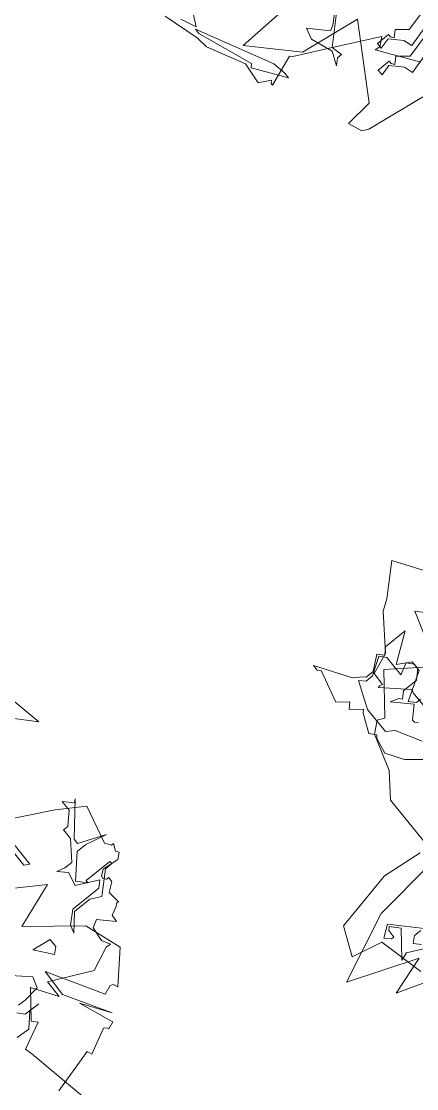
# Model space of a CAD drawing. Header units: metres. Extents: x -71 to 881, y -503 to 661.
# Drawn here: x 278.68 to 281.5, y -270.57 to -262.95 of the extents above; entities that cross this region are included whole.
import ezdxf

# ---------------------------------------------------------------- set-up
doc = ezdxf.new("R2010")
doc.units = ezdxf.units.M
doc.layers.add('ARBRE', color=100, linetype='Continuous', lineweight=13, true_color=0x00ff3f)

# ---------------------------------------------------------------- blocks, each defined once
blk = doc.blocks.new('WMF2', base_point=(0, 0.01))
at = {"color": 251, "lineweight": 0, "true_color": 0x636466}
for points in [[(81.23, -212.64), (86.45, -202.37)], [(206.17, -84.52), (217.5, -73.62), (205.76, -70.03), (212.07, -61.12), (204.08, -54.99), (204.77, -53.52), (202.84, -51.25), (195.1, -48.95), (190.12, -45.33), (178.29, -45.44)], [(174.7, -43.59), (173.01, -29.2), (166.39, -14.78), (160.89, -29.58), (158.19, -21.39), (152.68, -38.14)], [(121.99, -1.9), (114.39, -4.34), (111.72, -4.67), (103.98, -8.76), (99.27, -8.35), (97.95, -10.89), (97.46, -10.41), (97.02, -10.37), (99.54, -16.88), (99.06, -17.38), (95.41, -24.9), (90.83, -34.32), (89.42, -32.65), (89.51, -31.56), (81.64, -37.29)], [(27.13, -180.99), (44.83, -177.37), (46.41, -176.96), (49.12, -182.48), (50.2, -181.46), (55.69, -185.68), (50.55, -189.17), (54.41, -189.22), (50.23, -198.2), (52.48, -203.12), (52.39, -204.21), (54.12, -203.26), (57.28, -203.53), (58.15, -205.15), (55.25, -208.11), (56.89, -208.24), (57.74, -209.97), (58.25, -210.45), (58.2, -211), (60.88, -210.67), (62.28, -212.43), (63.37, -212.54), (63.42, -211.98), (64, -211.48), (64.56, -211.53), (65.45, -212.71), (65.14, -216.33), (66.13, -217.51), (66.73, -217.02), (68.24, -217.69), (68.28, -217.15), (69.45, -216.26), (77.76, -218.17), (81.23, -212.64), (81.23, -212.64)], [(120.53, -7.61), (116.29, -5.59), (119.5, -4.04)], [(100.3, -13.3), (97.37, -13.9), (96.16, -13.9), (102.61, -9.16), (103.21, -9.75), (114.9, -5.14), (116, -5.14), (100.3, -13.3), (100.3, -13.3)], [(218.84, -83.17), (228.67, -76.4), (223.08, -70.7), (221.59, -68.47), (214.46, -63.39), (212.7, -59.01), (209.83, -58.98), (210.04, -58.28), (209.88, -57.88), (205.22, -63.07), (204.55, -62.86), (196.2, -62.98)], [(177.81, -43.34), (178.67, -34.61), (175.87, -21.54), (169.72, -18.91), (168.26, -25.61), (158.55, -28.14)], [(108.09, -27.35), (107.21, -10.78), (98.49, -19.49), (96.74, -32.59), (81.64, -23.67), (81.04, -17.76), (78.09, -18.94), (77.45, -20.28), (75.41, -35.48)], [(35.32, -176.96), (38.04, -186.65), (37.02, -187.05), (39.7, -192.27), (39.35, -192.88), (38.94, -193.04), (39.56, -194.57), (39.97, -194.4), (46.81, -191.62), (41.05, -195.63), (50.47, -189.97), (56.38, -190.15), (44.99, -196.88), (45.76, -198.84), (45.47, -199.54), (44.55, -199.92), (50.64, -205.39), (58.51, -202.62), (66.66, -192.17), (70.16, -201.76), (80.62, -185.19)], [(106.23, -212.96), (97.57, -221.28), (108.11, -219.06)], [(95.41, -24.9), (93.1, -25.5), (93.1, -24.4), (91.88, -23.19), (94.81, -24.4), (99.43, -22.59), (101.87, -23.19), (98.33, -26.72), (98.94, -27.82), (100.65, -29.64), (103.57, -28.43), (103.57, -29.64), (101.87, -30.26), (100.05, -29.64), (95.41, -24.9), (95.41, -24.9)], [(169.87, -28.84), (169.25, -28.23), (167.56, -28.23), (167.56, -27.6), (168.66, -26.5), (170.48, -28.84), (164.64, -34.67)], [(165.12, -33.45), (165.12, -31.75), (164.03, -30.53), (162.8, -31.75)], [(161.71, -31.75), (163.41, -28.23), (162.8, -26.5), (168.04, -30.53), (169.87, -28.84), (169.87, -28.84)], [(85.82, -32.33), (85.2, -32.33), (84.59, -32.83), (85.82, -34.04), (83.99, -36.36), (85.82, -43.43), (84.59, -42.2), (83.5, -43.43), (81.06, -34.64), (82.88, -34.04), (85.2, -31.73), (84.59, -29.42), (85.82, -29.42), (85.82, -32.33), (85.82, -32.33)], [(90.23, -35.66), (89.63, -35.66), (89.02, -36.14), (90.23, -37.37), (88.4, -39.67), (90.23, -46.74), (89.02, -45.52), (87.92, -46.74), (85.48, -37.97), (87.31, -37.37), (89.63, -35.05), (89.02, -32.72), (90.23, -32.72), (90.23, -35.66), (90.23, -35.66)], [(220.57, -50.22), (221.79, -50.2), (214.78, -54.92), (213.59, -56.76), (213.1, -57.26), (213.13, -59.1), (215.47, -61.97), (214.27, -63.08), (215.5, -64.29), (215.56, -69.52), (211.34, -63.72), (209.67, -66.67), (207.37, -66.7), (203.77, -60.91), (202.56, -62.13), (202.58, -63.23)], [(199.01, -59.87), (199.61, -59.26), (200.21, -59.24), (202.55, -61.52), (206.05, -57.94), (205.47, -59.78), (204.85, -60.28), (206.1, -61.48), (206.14, -65.01), (207.85, -66.7), (209.07, -66.69), (210.27, -65.56), (209.03, -63.15), (213.66, -63.1), (214.86, -61.99), (212.51, -58.47), (212.49, -56.77), (213.57, -55.55), (207.7, -53.3), (201.85, -53.37), (200.78, -55.09), (195.57, -58.07)], [(192.02, -56.41), (194.9, -52.85), (198.42, -50.48), (201.82, -51.06), (202.43, -51.55), (203.66, -50.42), (207.69, -52.09), (208.3, -52.68), (210.1, -50.35), (211.21, -51.44), (213, -49.09), (219.97, -50.84), (220.57, -50.22), (220.57, -50.22)], [(60.16, -184.05), (57.09, -187.45), (54.82, -186.75), (54.35, -183.2), (54.41, -181.49)], [(53.37, -180.24), (52.1, -181.39), (51.95, -184.94), (52.04, -182.63), (49.22, -180.06), (49.34, -177.15)], [(59.05, -195.06), (57.96, -193.84), (61.5, -190.92), (60.89, -195.06), (59.05, -195.06), (59.05, -195.06)], [(62.92, -202.64), (62.92, -209.57), (64.13, -210.8), (66.44, -206.05), (69.38, -206.67), (71.07, -204.94), (70.59, -206.67), (70.59, -208.49), (74.6, -211.4), (76.92, -211.4), (76.92, -212.49), (79.35, -214.81), (81.66, -214.81), (79.84, -216.64), (80.44, -217.25), (73.99, -211.89), (72.89, -211.89), (70.59, -217.73), (71.68, -213.12), (71.68, -210.8), (67.05, -206.67), (65.23, -208.49), (65.83, -208.49), (65.83, -214.81), (65.23, -214.81), (65.23, -213.12), (61.21, -208.97), (62.31, -206.67), (62.31, -202.64), (58.89, -199.71), (60.6, -200.21), (62.92, -202.64), (62.92, -202.64)], [(80.95, -201.5), (75.73, -201.5), (76.34, -200.42), (80.95, -200.42), (80.95, -201.5), (80.95, -201.5)]]:
    blk.add_lwpolyline(points, dxfattribs=at)

msp = doc.modelspace()

# ---------------------------------------------------------------- block references
at = {"layer": 'ARBRE', "color": 251, "lineweight": 5, "true_color": 0x636466, "xscale": 0.03451886634015593, "yscale": 0.03451886634015593, "zscale": 0.03451886634015593, "rotation": 128.5771086415459}
for p in [(282.2775, -266.2515), (284.18, -274.6175), (274.9292, -275.3484)]:
    msp.add_blockref('WMF2', p, dxfattribs=at)

doc.saveas('drawing.dxf')
